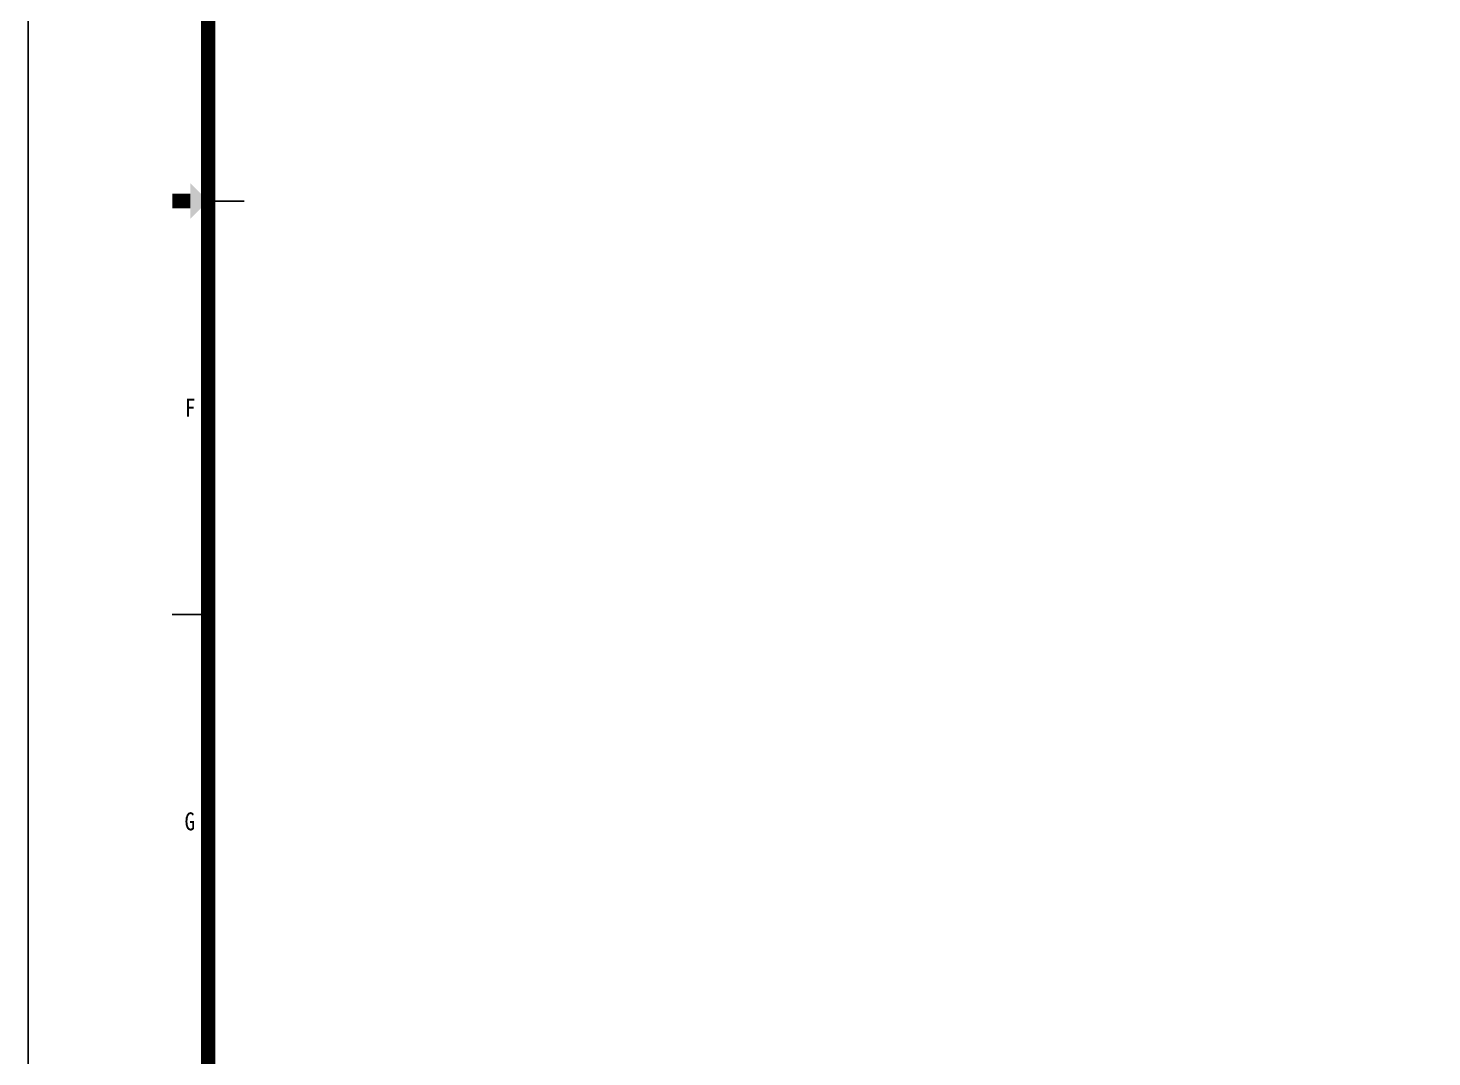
# Model space of a CAD drawing. Extents: x 121658 to 184658, y 9304 to 53801.
# Drawn here: x 121658 to 136259, y 22654 to 33350 of the extents above; entities that cross this region are included whole.
import ezdxf
from ezdxf.enums import TextEntityAlignment as Align

# ---------------------------------------------------------------- set-up
doc = ezdxf.new("R2010")
doc.units = 0
doc.header["$LTSCALE"] = 1000
doc.header["$MEASUREMENT"] = 0
doc.layers.add('tk', color=253, linetype='Continuous')
doc.styles.add('TKZ1', font='SIMHEI.TTF', dxfattribs={"width": 0.7})

# ---------------------------------------------------------------- blocks, each defined once
blk = doc.blocks.new('图框')
for p, q in [((-142208, -504711), (-142208, -445311)), ((-139708, -475011), (-139208, -475011)), ((-140208, -480751), (-139708, -480751))]:
    blk.add_line(p, q)
at = {"const_width": 200}
blk.add_lwpolyline([(-59108, -446311), (-139708, -446311), (-139708, -503711), (-59108, -503711)], close=True, dxfattribs=at)
blk.add_lwpolyline([(-139958, -475011), (-140208, -475011)], dxfattribs=at)
blk.add_solid([(-139958, -475261), (-139958, -474761), (-139708, -475011)])
at = {"style": 'TKZ1', "width": 0.85}
for s, p in [('F', (-139958, -477881)), ('G', (-139964, -483621))]:
    blk.add_text(s, height=250, dxfattribs=at).set_placement(p, align=Align.MIDDLE)

msp = doc.modelspace()

# ---------------------------------------------------------------- block references
at = {"layer": 'tk', "xscale": 0.7491082046180964, "yscale": 0.749108204501681, "zscale": 0.7491082045191118}
msp.add_blockref('图框', (228188, 387387), dxfattribs=at)

doc.saveas('drawing.dxf')
